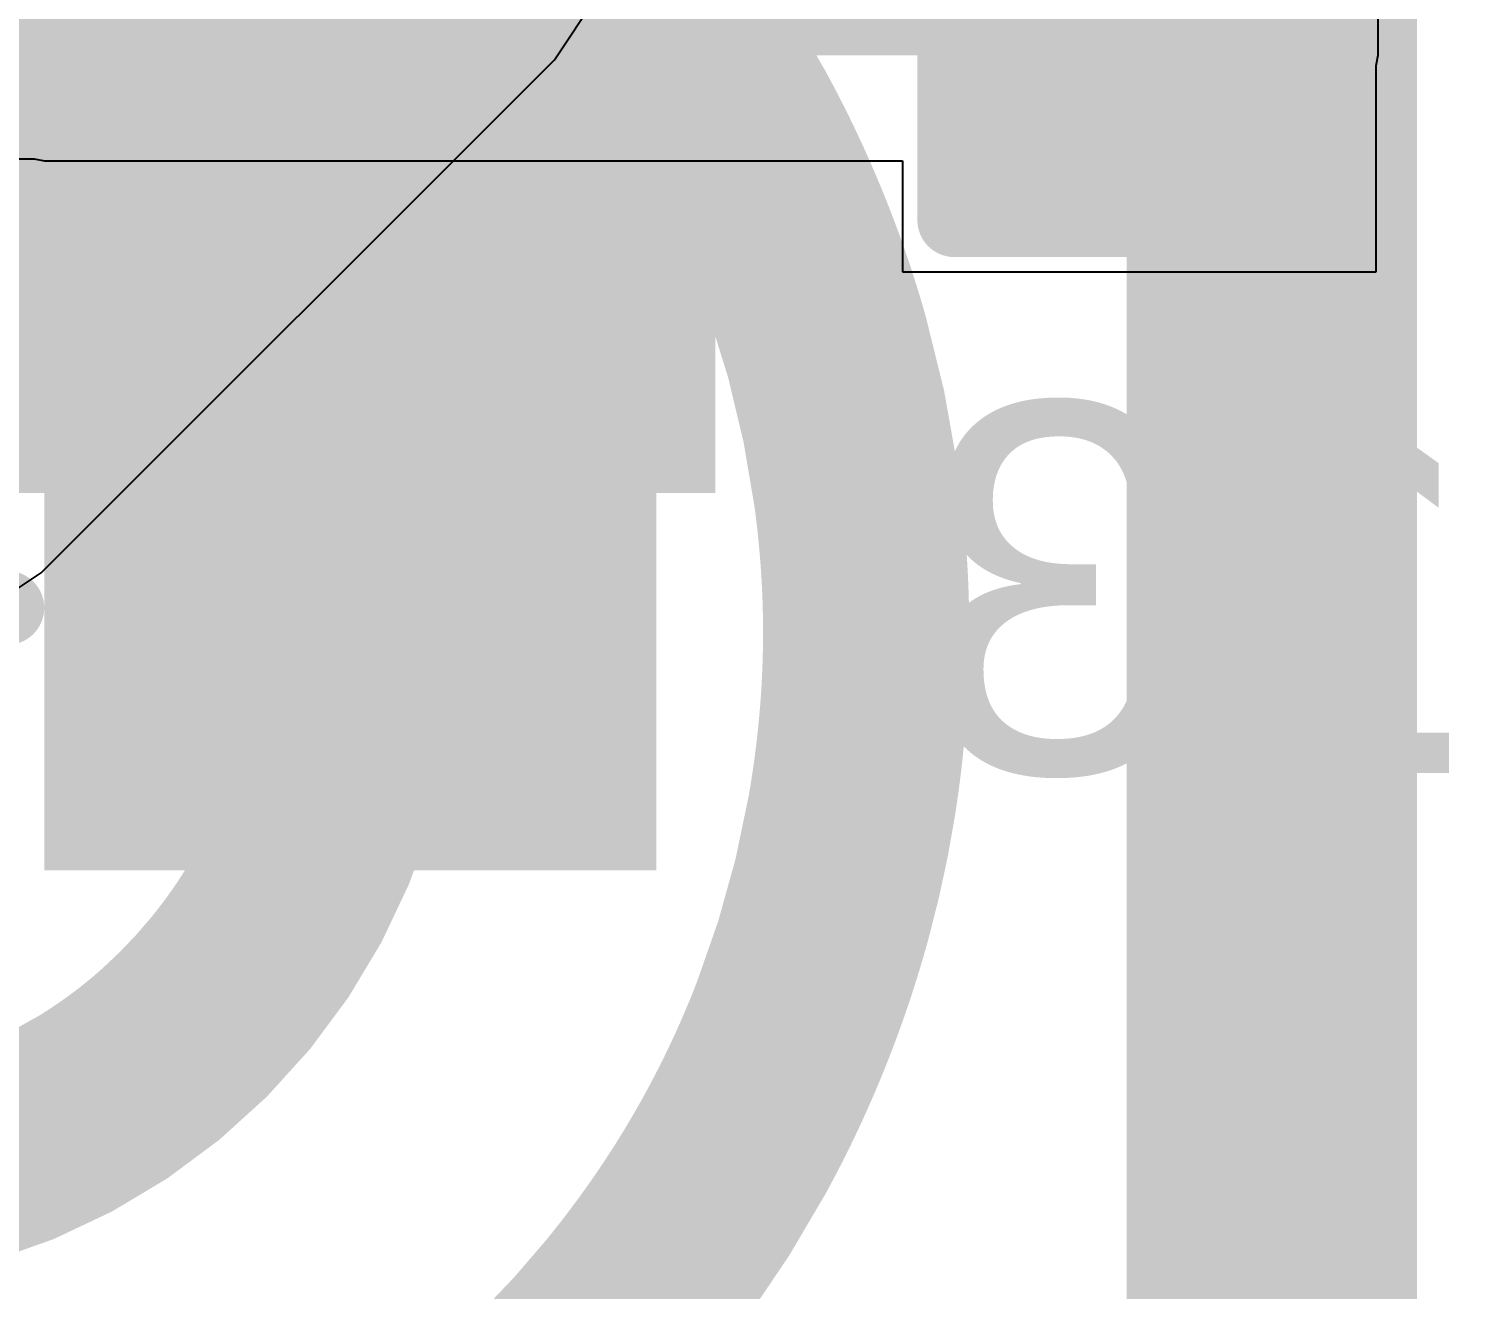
# Model space of a CAD drawing. Header units: inches. Extents: x -1.1 to 11.7, y -0.3 to 2.8.
# Drawn here: x 0.1925 to 0.2898, y 0.3099 to 0.3951 of the extents above; entities that cross this region are included whole.
import ezdxf

# ---------------------------------------------------------------- set-up
doc = ezdxf.new("R2010")
doc.units = ezdxf.units.IN
doc.header["$MEASUREMENT"] = 0
for name, color, linetype in [('Bottom Layer', 5, 'Continuous'), ('Bottom Overlay', 54, 'Continuous'), ('Bottom Paste', 16, 'Continuous'), ('Bottom Solder', 6, 'Continuous'), ('Dimensions', 6, 'Continuous'), ('Drill Drawing', 1, 'Continuous'), ('Top Layer', 1, 'Continuous'), ('Top Overlay', 2, 'Continuous'), ('Via Holes', 16, 'Continuous')]:
    doc.layers.add(name, color=color, linetype=linetype)
doc.styles.add('Arial', font='', dxfattribs={"height": 0.2})
doc.styles.get('Arial').set_extended_font_data('Arial')

# ---------------------------------------------------------------- blocks, each defined once
blk = doc.blocks.new('C___0402_B_19')
at = {"layer": 'Bottom Layer'}
for points in [[(-0.0095, 0.0125), (-0.0095, -0.0125), (-0.0275, -0.0125), (-0.0275, 0.0125)], [(0.0275, 0.0125), (0.0275, -0.0125), (0.0095, -0.0125), (0.0095, 0.0125)]]:
    blk.add_hatch(color=5, dxfattribs=at).paths.add_polyline_path(points)
at = {"layer": 'Bottom Paste'}
for points in [[(-0.0095, 0.0125), (-0.0095, -0.0125), (-0.0275, -0.0125), (-0.0275, 0.0125)], [(0.0275, 0.0125), (0.0275, -0.0125), (0.0095, -0.0125), (0.0095, 0.0125)]]:
    blk.add_hatch(color=16, dxfattribs=at).paths.add_polyline_path(points)
at = {"layer": 'Bottom Solder'}
for points in [[(-0.007138, 0.014862), (-0.007138, -0.014862), (-0.029862, -0.014862), (-0.029862, 0.014862)], [(0.029862, 0.014862), (0.029862, -0.014862), (0.007138, -0.014862), (0.007138, 0.014862)]]:
    blk.add_hatch(color=6, dxfattribs=at).paths.add_polyline_path(points)
at = {"layer": 'Bottom Overlay'}
for points in [[(-0.011, 0.016, 0.005, 0.005, 0), (-0.031, 0.016, 0.005, 0.005, 0)], [(-0.031, 0.016, 0.005, 0.005, 0), (-0.031, -0.016, 0.005, 0.005, 0)], [(0.031, 0.016, 0.005, 0.005, 0), (0.011, 0.016, 0.005, 0.005, 0)], [(0.031, 0.016, 0.005, 0.005, 0), (0.031, -0.016, 0.005, 0.005, 0)], [(-0.011, -0.016, 0.005, 0.005, 0), (-0.031, -0.016, 0.005, 0.005, 0)], [(0.031, -0.016, 0.005, 0.005, 0), (0.011, -0.016, 0.005, 0.005, 0)]]:
    blk.add_lwpolyline(points, format="xyseb", dxfattribs=at)
for points in [[(-0.03225, 0.016, 0.0025, 0.0025, 1), (-0.02975, 0.016, 0.0025, 0.0025, 1)], [(-0.03225, 0.016, 0.0025, 0.0025, 1), (-0.02975, 0.016, 0.0025, 0.0025, 1)], [(-0.01225, 0.016, 0.0025, 0.0025, 1), (-0.00975, 0.016, 0.0025, 0.0025, 1)], [(0.00975, 0.016, 0.0025, 0.0025, 1), (0.01225, 0.016, 0.0025, 0.0025, 1)], [(0.02975, 0.016, 0.0025, 0.0025, 1), (0.03225, 0.016, 0.0025, 0.0025, 1)], [(0.02975, 0.016, 0.0025, 0.0025, 1), (0.03225, 0.016, 0.0025, 0.0025, 1)], [(-0.03225, -0.016, 0.0025, 0.0025, 1), (-0.02975, -0.016, 0.0025, 0.0025, 1)], [(-0.03225, -0.016, 0.0025, 0.0025, 1), (-0.02975, -0.016, 0.0025, 0.0025, 1)], [(-0.01225, -0.016, 0.0025, 0.0025, 1), (-0.00975, -0.016, 0.0025, 0.0025, 1)], [(0.00975, -0.016, 0.0025, 0.0025, 1), (0.01225, -0.016, 0.0025, 0.0025, 1)], [(0.02975, -0.016, 0.0025, 0.0025, 1), (0.03225, -0.016, 0.0025, 0.0025, 1)], [(0.02975, -0.016, 0.0025, 0.0025, 1), (0.03225, -0.016, 0.0025, 0.0025, 1)]]:
    blk.add_lwpolyline(points, format="xyseb", close=True, dxfattribs=at)
blk = doc.blocks.new('TC_0522C_1_7_260G__24')
at = {"layer": 'Top Overlay'}
blk.add_lwpolyline([(-0.107, -0.054, 0.005, 0.005, 0), (-0.107, 0.055, 0.005, 0.005, 0)], format="xyseb", dxfattribs=at)
blk = doc.blocks.new('TSOT_23_8_B_29')
at = {"layer": 'Bottom Layer'}
for points in [[(-0.030512, 0.029528), (-0.07185, 0.029528), (-0.07185, 0.047244), (-0.030512, 0.047244)], [(-0.030512, 0.003937), (-0.07185, 0.003937), (-0.07185, 0.021653), (-0.030512, 0.021653)]]:
    blk.add_hatch(color=5, dxfattribs=at).paths.add_polyline_path(points)
at = {"layer": 'Bottom Paste'}
for points in [[(-0.030512, 0.029528), (-0.07185, 0.029528), (-0.07185, 0.047244), (-0.030512, 0.047244)], [(-0.030512, 0.003937), (-0.07185, 0.003937), (-0.07185, 0.021653), (-0.030512, 0.021653)]]:
    blk.add_hatch(color=16, dxfattribs=at).paths.add_polyline_path(points)
at = {"layer": 'Bottom Solder'}
for points in [[(-0.026512, 0.025528), (-0.07585, 0.025528), (-0.07585, 0.051244), (-0.026512, 0.051244)], [(-0.026512, -0.000063), (-0.07585, -0.000063), (-0.07585, 0.025653), (-0.026512, 0.025653)]]:
    blk.add_hatch(color=6, dxfattribs=at).paths.add_polyline_path(points)
at = {"layer": 'Bottom Overlay'}
blk.add_lwpolyline([(0.03, 0.059, 0.005, 0.005, 0), (-0.028, 0.059, 0.005, 0.005, 0)], format="xyseb", dxfattribs=at)
blk.add_lwpolyline([(-0.02925, 0.059, 0.0025, 0.0025, 1), (-0.02675, 0.059, 0.0025, 0.0025, 1)], format="xyseb", close=True, dxfattribs=at)

msp = doc.modelspace()

# ---------------------------------------------------------------- hatches: boundary and pattern name
at = {"layer": 'Bottom Layer'}
for points in [[(0.193512, 0.393346), (0.2765, 0.393346), (0.2765, 0.411063), (0.193512, 0.411063)], [(0.193512, 0.338256), (0.23485, 0.338256), (0.23485, 0.385472), (0.193512, 0.385472)]]:
    msp.add_hatch(color=5, dxfattribs=at).paths.add_polyline_path(points)
h = msp.add_hatch(color=5, dxfattribs=at)
edge = h.paths.add_edge_path()
edge.add_arc((0.214798, 0.352362), 0.011811, 0, 360)
at = {"layer": 'Top Layer'}
h = msp.add_hatch(color=1, dxfattribs=at)
edge = h.paths.add_edge_path()
edge.add_arc((0.214798, 0.352362), 0.011811, 0, 360)
at = {"layer": 'Via Holes'}
h = msp.add_hatch(color=7, dxfattribs=at)
edge = h.paths.add_edge_path()
edge.add_arc((0.214798, 0.352362), 0.005906, 0, 360)

# ---------------------------------------------------------------- linework, layer by layer
at = {"layer": 'Bottom Layer'}
for p, q in [((0.283637, 0.393346), (0.283637, 0.411063)), ((0.2835, 0.392657), (0.283637, 0.393346)), ((0.2835, 0.378705), (0.2835, 0.392657)), ((0.186512, 0.386347), (0.192822, 0.386347)), ((0.192822, 0.386347), (0.193512, 0.386209)), ((0.193512, 0.386209), (0.2515, 0.386209)), ((0.2515, 0.386209), (0.2515, 0.378705)), ((0.2515, 0.378705), (0.2835, 0.378705))]:
    msp.add_line(p, q, dxfattribs=at)
at = {"layer": 'Dimensions'}
for points in [[(0.177165, 0.426207, 0.01, 0.01, -1), (0.177165, 0.282455, 0.01, 0.01, 0)], [(0.224744, 0.40554, 0.01, 0.01, -0.060138), (0.235671, 0.392588, 0.01, 0.01, 0)], [(0.271653, 0.30315, 0.01, 0.01, 0), (0.271653, 0.405512, 0.01, 0.01, 0)], [(0.277559, 0.30315, 0.01, 0.01, 0), (0.277559, 0.405512, 0.01, 0.01, 0)], [(0.234876, 0.400419, 0.01, 0.01, -0.014035), (0.237337, 0.397164, 0.01, 0.01, 0)], [(0.237337, 0.397164, 0.01, 0.01, -0.029802), (0.241919, 0.389851, 0.01, 0.01, 0)], [(0.177165, 0.393701, 0.01, 0.01, -1), (0.177165, 0.314961, 0.01, 0.01, 0)], [(0.235671, 0.392588, 0.01, 0.01, -0.013985), (0.237704, 0.389288, 0.01, 0.01, 0)], [(0.237704, 0.389289, 0.01, 0.01, -0.008572), (0.238849, 0.387229, 0.01, 0.01, 0)], [(0.241918, 0.389851, 0.01, 0.01, -0.008195), (0.243039, 0.387718, 0.01, 0.01, 0)], [(0.187086, 0.388346, 0.01, 0.01, -0.090271), (0.198425, 0.382677, 0.01, 0.01, 0)], [(0.243039, 0.387719, 0.01, 0.01, -0.00651), (0.243888, 0.385981, 0.01, 0.01, 0)], [(0.238849, 0.387228, 0.01, 0.01, 0), (0.239338, 0.386294, 0.01, 0.01, 0)], [(0.239338, 0.386294, 0.01, 0.01, 0), (0.239813, 0.385348, 0.01, 0.01, 0)], [(0.239813, 0.385348, 0.01, 0.01, -0.004908), (0.24039, 0.38415, 0.01, 0.01, 0)], [(0.243888, 0.385981, 0.01, 0.01, 0), (0.244397, 0.38488, 0.01, 0.01, 0)], [(0.244397, 0.38488, 0.01, 0.01, 0), (0.244498, 0.384656, 0.01, 0.01, 0)], [(0.244498, 0.384656, 0.01, 0.01, 0), (0.244599, 0.38443, 0.01, 0.01, 0)], [(0.244599, 0.38443, 0.01, 0.01, 0), (0.244699, 0.384203, 0.01, 0.01, 0)], [(0.24039, 0.38415, 0.01, 0.01, -0.004872), (0.240945, 0.382936, 0.01, 0.01, 0)], [(0.244699, 0.384203, 0.01, 0.01, 0), (0.2448, 0.383974, 0.01, 0.01, 0)], [(0.2448, 0.383974, 0.01, 0.01, 0), (0.244899, 0.383744, 0.01, 0.01, 0)], [(0.244899, 0.383744, 0.01, 0.01, 0), (0.244998, 0.383515, 0.01, 0.01, 0)], [(0.244998, 0.383515, 0.01, 0.01, 0), (0.245383, 0.382603, 0.01, 0.01, 0)], [(0.198425, 0.382677, 0.01, 0.01, -0.004979), (0.198968, 0.382261, 0.01, 0.01, 0)], [(0.240945, 0.382936, 0.01, 0.01, -0.005807), (0.241582, 0.381459, 0.01, 0.01, 0)], [(0.245383, 0.382603, 0.01, 0.01, 0), (0.245475, 0.382379, 0.01, 0.01, 0)], [(0.198968, 0.382261, 0.01, 0.01, -0.005804), (0.199598, 0.381757, 0.01, 0.01, 0)], [(0.199598, 0.381757, 0.01, 0.01, -0.006641), (0.200312, 0.381156, 0.01, 0.01, 0)], [(0.241582, 0.381458, 0.01, 0.01, -0.006732), (0.242286, 0.379708, 0.01, 0.01, 0)], [(0.245475, 0.382379, 0.01, 0.01, 0), (0.245566, 0.382158, 0.01, 0.01, 0)], [(0.245566, 0.382158, 0.01, 0.01, 0), (0.245655, 0.381939, 0.01, 0.01, 0)], [(0.245655, 0.381939, 0.01, 0.01, 0), (0.245741, 0.381724, 0.01, 0.01, 0)], [(0.245741, 0.381724, 0.01, 0.01, 0), (0.245825, 0.381513, 0.01, 0.01, 0)], [(0.245825, 0.381513, 0.01, 0.01, 0), (0.245908, 0.381303, 0.01, 0.01, 0)], [(0.200312, 0.381156, 0.01, 0.01, -0.009168), (0.201281, 0.380286, 0.01, 0.01, 0)], [(0.245908, 0.381303, 0.01, 0.01, -0.006714), (0.246621, 0.379413, 0.01, 0.01, 0)], [(0.201281, 0.380286, 0.01, 0.01, -0.060138), (0.206819, 0.373722, 0.01, 0.01, 0)], [(0.242286, 0.379708, 0.01, 0.01, -0.008609), (0.243127, 0.377417, 0.01, 0.01, 0)], [(0.246621, 0.379413, 0.01, 0.01, -0.00751), (0.247351, 0.3773, 0.01, 0.01, 0)], [(0.243127, 0.377417, 0.01, 0.01, -0.049987), (0.24645, 0.363508, 0.01, 0.01, 0)], [(0.247351, 0.3773, 0.01, 0.01, -0.010584), (0.248261, 0.374319, 0.01, 0.01, 0)], [(0.206819, 0.373722, 0.01, 0.01, -0.013985), (0.20785, 0.372049, 0.01, 0.01, 0)], [(0.248261, 0.374319, 0.01, 0.01, -0.049473), (0.250784, 0.360144, 0.01, 0.01, 0)], [(0.20785, 0.372049, 0.01, 0.01, -0.008572), (0.20843, 0.371005, 0.01, 0.01, 0)], [(0.20843, 0.371005, 0.01, 0.01, 0), (0.208678, 0.370531, 0.01, 0.01, 0)], [(0.208678, 0.370531, 0.01, 0.01, 0), (0.208919, 0.370052, 0.01, 0.01, 0)], [(0.208919, 0.370052, 0.01, 0.01, -0.004908), (0.209211, 0.369445, 0.01, 0.01, 0)], [(0.209211, 0.369445, 0.01, 0.01, -0.004872), (0.209492, 0.368829, 0.01, 0.01, 0)], [(0.209492, 0.36883, 0.01, 0.01, -0.005807), (0.209815, 0.368081, 0.01, 0.01, 0)], [(0.209815, 0.368081, 0.01, 0.01, -0.006732), (0.210172, 0.367193, 0.01, 0.01, 0)], [(0.210172, 0.367193, 0.01, 0.01, -0.008609), (0.210598, 0.366032, 0.01, 0.01, 0)], [(0.210598, 0.366032, 0.01, 0.01, -0.049987), (0.212283, 0.358982, 0.01, 0.01, 0)], [(0.24645, 0.363508, 0.01, 0.01, -0.007944), (0.246713, 0.361297, 0.01, 0.01, 0)], [(0.246713, 0.361297, 0.01, 0.01, -0.007042), (0.246885, 0.359354, 0.01, 0.01, 0)], [(0.250784, 0.360144, 0.01, 0.01, -0.007492), (0.250924, 0.357917, 0.01, 0.01, 0)], [(0.246885, 0.359354, 0.01, 0.01, -0.006111), (0.246989, 0.357683, 0.01, 0.01, 0)], [(0.212283, 0.358982, 0.01, 0.01, -0.007944), (0.212416, 0.357862, 0.01, 0.01, 0)], [(0.212416, 0.357862, 0.01, 0.01, -0.007042), (0.212503, 0.356877, 0.01, 0.01, 0)], [(0.246989, 0.357683, 0.01, 0.01, -0.006187), (0.247052, 0.356008, 0.01, 0.01, 0)], [(0.250924, 0.357917, 0.01, 0.01, -0.006695), (0.250993, 0.355903, 0.01, 0.01, 0)], [(0.212503, 0.356877, 0.01, 0.01, -0.006111), (0.212556, 0.35603, 0.01, 0.01, 0)], [(0.212556, 0.35603, 0.01, 0.01, -0.006187), (0.212588, 0.355181, 0.01, 0.01, 0)], [(0.212588, 0.355181, 0.01, 0.01, -0.005218), (0.212598, 0.354473, 0.01, 0.01, 0)], [(0.247052, 0.356008, 0.01, 0.01, -0.005218), (0.247072, 0.35461, 0.01, 0.01, 0)], [(0.250993, 0.355903, 0.01, 0.01, -0.014064), (0.250963, 0.351639, 0.01, 0.01, 0)], [(0.212598, 0.354473, 0.01, 0.01, -0.007321), (0.212588, 0.353481, 0.01, 0.01, 0)], [(0.247073, 0.35461, 0.01, 0.01, -0.007321), (0.247052, 0.352654, 0.01, 0.01, 0)], [(0.212588, 0.353481, 0.01, 0.01, -0.006187), (0.212556, 0.352632, 0.01, 0.01, 0)], [(0.212556, 0.352632, 0.01, 0.01, -0.006111), (0.212503, 0.351785, 0.01, 0.01, 0)], [(0.247052, 0.352654, 0.01, 0.01, -0.006187), (0.246989, 0.350979, 0.01, 0.01, 0)], [(0.212503, 0.351785, 0.01, 0.01, -0.007042), (0.212416, 0.3508, 0.01, 0.01, 0)], [(0.250963, 0.351639, 0.01, 0.01, -0.006749), (0.250865, 0.349632, 0.01, 0.01, 0)], [(0.212416, 0.3508, 0.01, 0.01, -0.007944), (0.212283, 0.349679, 0.01, 0.01, 0)], [(0.246989, 0.350979, 0.01, 0.01, -0.006111), (0.246885, 0.349308, 0.01, 0.01, 0)], [(0.212283, 0.349679, 0.01, 0.01, -0.009798), (0.212067, 0.348288, 0.01, 0.01, 0)], [(0.250865, 0.349632, 0.01, 0.01, -0.008307), (0.250672, 0.347192, 0.01, 0.01, 0)], [(0.246885, 0.349308, 0.01, 0.01, -0.007042), (0.246713, 0.347364, 0.01, 0.01, 0)], [(0.212067, 0.348288, 0.01, 0.01, -0.048797), (0.210172, 0.341468, 0.01, 0.01, 0)], [(0.246713, 0.347364, 0.01, 0.01, -0.007944), (0.24645, 0.345153, 0.01, 0.01, 0)], [(0.250672, 0.347192, 0.01, 0.01, -0.015215), (0.250115, 0.342793, 0.01, 0.01, 0)], [(0.24645, 0.345153, 0.01, 0.01, -0.009798), (0.246025, 0.342409, 0.01, 0.01, 0)], [(0.250115, 0.342793, 0.01, 0.01, -0.027443), (0.248442, 0.334997, 0.01, 0.01, 0)], [(0.246025, 0.342409, 0.01, 0.01, -0.048797), (0.242286, 0.328954, 0.01, 0.01, 0)], [(0.209815, 0.340581, 0.01, 0.01, -0.005807), (0.209492, 0.339832, 0.01, 0.01, 0)], [(0.210172, 0.341468, 0.01, 0.01, -0.006732), (0.209815, 0.340581, 0.01, 0.01, 0)], [(0.209492, 0.339832, 0.01, 0.01, -0.004872), (0.209211, 0.339217, 0.01, 0.01, 0)], [(0.208678, 0.33813, 0.01, 0.01, 0), (0.208919, 0.33861, 0.01, 0.01, 0)], [(0.209211, 0.339217, 0.01, 0.01, -0.004908), (0.208919, 0.33861, 0.01, 0.01, 0)], [(0.20843, 0.337656, 0.01, 0.01, -0.015145), (0.207378, 0.335821, 0.01, 0.01, 0)], [(0.20843, 0.337656, 0.01, 0.01, 0), (0.208678, 0.33813, 0.01, 0.01, 0)], [(0.207378, 0.335821, 0.01, 0.01, -0.01472), (0.206239, 0.334083, 0.01, 0.01, 0)], [(0.248442, 0.334997, 0.01, 0.01, -0.008306), (0.247759, 0.332647, 0.01, 0.01, 0)], [(0.206239, 0.334083, 0.01, 0.01, -0.018719), (0.204629, 0.331952, 0.01, 0.01, 0)], [(0.204629, 0.331952, 0.01, 0.01, -0.039139), (0.200754, 0.327895, 0.01, 0.01, 0)], [(0.247759, 0.332647, 0.01, 0.01, -0.006748), (0.247141, 0.330734, 0.01, 0.01, 0)], [(0.246778, 0.329687, 0.01, 0.01, 0), (0.246851, 0.329894, 0.01, 0.01, 0)], [(0.246851, 0.329894, 0.01, 0.01, 0), (0.246923, 0.330102, 0.01, 0.01, 0)], [(0.246923, 0.330102, 0.01, 0.01, 0), (0.246996, 0.330311, 0.01, 0.01, 0)], [(0.246996, 0.330311, 0.01, 0.01, 0), (0.247141, 0.330734, 0.01, 0.01, 0)], [(0.242286, 0.328954, 0.01, 0.01, -0.006732), (0.241582, 0.327203, 0.01, 0.01, 0)], [(0.246327, 0.32845, 0.01, 0.01, 0), (0.246557, 0.329071, 0.01, 0.01, 0)], [(0.246557, 0.329071, 0.01, 0.01, 0), (0.246631, 0.329276, 0.01, 0.01, 0)], [(0.246631, 0.329276, 0.01, 0.01, 0), (0.246705, 0.329482, 0.01, 0.01, 0)], [(0.246705, 0.329482, 0.01, 0.01, 0), (0.246778, 0.329687, 0.01, 0.01, 0)], [(0.246085, 0.327813, 0.01, 0.01, 0), (0.246167, 0.328028, 0.01, 0.01, 0)], [(0.246167, 0.328028, 0.01, 0.01, 0), (0.246248, 0.32824, 0.01, 0.01, 0)], [(0.246248, 0.32824, 0.01, 0.01, 0), (0.246327, 0.32845, 0.01, 0.01, 0)], [(0.199956, 0.327201, 0.01, 0.01, -0.005806), (0.199329, 0.326686, 0.01, 0.01, 0)], [(0.200754, 0.327895, 0.01, 0.01, -0.007483), (0.199956, 0.327201, 0.01, 0.01, 0)], [(0.241582, 0.327203, 0.01, 0.01, -0.005807), (0.240945, 0.325725, 0.01, 0.01, 0)], [(0.245735, 0.326922, 0.01, 0.01, -0.005632), (0.245085, 0.325345, 0.01, 0.01, 0)], [(0.245735, 0.326922, 0.01, 0.01, 0), (0.245825, 0.327149, 0.01, 0.01, 0)], [(0.245825, 0.327149, 0.01, 0.01, 0), (0.245914, 0.327374, 0.01, 0.01, 0)], [(0.245914, 0.327374, 0.01, 0.01, 0), (0.246, 0.327595, 0.01, 0.01, 0)], [(0.246, 0.327595, 0.01, 0.01, 0), (0.246085, 0.327813, 0.01, 0.01, 0)], [(0.198425, 0.325984, 0.01, 0.01, -0.021832), (0.195868, 0.324235, 0.01, 0.01, 0)], [(0.198425, 0.325984, 0.01, 0.01, 0), (0.198788, 0.32626, 0.01, 0.01, 0)], [(0.199329, 0.326686, 0.01, 0.01, -0.004976), (0.198787, 0.32626, 0.01, 0.01, 0)], [(0.240945, 0.325725, 0.01, 0.01, -0.004872), (0.24039, 0.324511, 0.01, 0.01, 0)], [(0.245085, 0.325345, 0.01, 0.01, -0.006481), (0.244301, 0.323568, 0.01, 0.01, 0)], [(0.195868, 0.324235, 0.01, 0.01, -0.068203), (0.187087, 0.320315, 0.01, 0.01, 0)], [(0.24039, 0.324511, 0.01, 0.01, -0.004908), (0.239813, 0.323314, 0.01, 0.01, 0)], [(0.239338, 0.322368, 0.01, 0.01, 0), (0.239813, 0.323314, 0.01, 0.01, 0)], [(0.244301, 0.323568, 0.01, 0.01, -0.00734), (0.243368, 0.321601, 0.01, 0.01, 0)], [(0.238849, 0.321433, 0.01, 0.01, 0), (0.239338, 0.322368, 0.01, 0.01, 0)], [(0.238849, 0.321433, 0.01, 0.01, -0.015145), (0.236774, 0.317812, 0.01, 0.01, 0)], [(0.243368, 0.321601, 0.01, 0.01, -0.010674), (0.241924, 0.318822, 0.01, 0.01, 0)], [(0.241924, 0.318822, 0.01, 0.01, -0.04711), (0.23427, 0.3075, 0.01, 0.01, 0)], [(0.236774, 0.317812, 0.01, 0.01, -0.01472), (0.234527, 0.314383, 0.01, 0.01, 0)], [(0.234527, 0.314383, 0.01, 0.01, -0.018719), (0.231351, 0.310178, 0.01, 0.01, 0)], [(0.231351, 0.310178, 0.01, 0.01, -0.039139), (0.223705, 0.302173, 0.01, 0.01, 0)], [(0.23427, 0.3075, 0.01, 0.01, -0.008139), (0.232706, 0.305661, 0.01, 0.01, 0)], [(0.232706, 0.305661, 0.01, 0.01, -0.006463), (0.231407, 0.304221, 0.01, 0.01, 0)]]:
    msp.add_lwpolyline(points, format="xyseb", dxfattribs=at)
for points in [[(0.234837, 0.397164, 0.005, 0.005, 1), (0.239837, 0.397164, 0.005, 0.005, 1)], [(0.234837, 0.397164, 0.005, 0.005, 1), (0.239837, 0.397164, 0.005, 0.005, 1)], [(0.233171, 0.392588, 0.005, 0.005, 1), (0.238171, 0.392588, 0.005, 0.005, 1)], [(0.233171, 0.392588, 0.005, 0.005, 1), (0.238171, 0.392588, 0.005, 0.005, 1)], [(0.235204, 0.389289, 0.005, 0.005, 1), (0.240204, 0.389289, 0.005, 0.005, 1)], [(0.235204, 0.389288, 0.005, 0.005, 1), (0.240204, 0.389288, 0.005, 0.005, 1)], [(0.239418, 0.389851, 0.005, 0.005, 1), (0.244418, 0.389851, 0.005, 0.005, 1)], [(0.239419, 0.389851, 0.005, 0.005, 1), (0.244419, 0.389851, 0.005, 0.005, 1)], [(0.240539, 0.387719, 0.005, 0.005, 1), (0.245539, 0.387719, 0.005, 0.005, 1)], [(0.240539, 0.387718, 0.005, 0.005, 1), (0.245539, 0.387718, 0.005, 0.005, 1)], [(0.236349, 0.387229, 0.005, 0.005, 1), (0.241349, 0.387229, 0.005, 0.005, 1)], [(0.236349, 0.387228, 0.005, 0.005, 1), (0.241349, 0.387228, 0.005, 0.005, 1)], [(0.236838, 0.386294, 0.005, 0.005, 1), (0.241838, 0.386294, 0.005, 0.005, 1)], [(0.236838, 0.386294, 0.005, 0.005, 1), (0.241838, 0.386294, 0.005, 0.005, 1)], [(0.237313, 0.385348, 0.005, 0.005, 1), (0.242313, 0.385348, 0.005, 0.005, 1)], [(0.237313, 0.385348, 0.005, 0.005, 1), (0.242313, 0.385348, 0.005, 0.005, 1)], [(0.241388, 0.385981, 0.005, 0.005, 1), (0.246388, 0.385981, 0.005, 0.005, 1)], [(0.241388, 0.385981, 0.005, 0.005, 1), (0.246388, 0.385981, 0.005, 0.005, 1)], [(0.241897, 0.38488, 0.005, 0.005, 1), (0.246897, 0.38488, 0.005, 0.005, 1)], [(0.241897, 0.38488, 0.005, 0.005, 1), (0.246897, 0.38488, 0.005, 0.005, 1)], [(0.241998, 0.384656, 0.005, 0.005, 1), (0.246998, 0.384656, 0.005, 0.005, 1)], [(0.241998, 0.384656, 0.005, 0.005, 1), (0.246998, 0.384656, 0.005, 0.005, 1)], [(0.242099, 0.38443, 0.005, 0.005, 1), (0.247099, 0.38443, 0.005, 0.005, 1)], [(0.242099, 0.38443, 0.005, 0.005, 1), (0.247099, 0.38443, 0.005, 0.005, 1)], [(0.23789, 0.38415, 0.005, 0.005, 1), (0.24289, 0.38415, 0.005, 0.005, 1)], [(0.23789, 0.38415, 0.005, 0.005, 1), (0.24289, 0.38415, 0.005, 0.005, 1)], [(0.242199, 0.384203, 0.005, 0.005, 1), (0.247199, 0.384203, 0.005, 0.005, 1)], [(0.242199, 0.384203, 0.005, 0.005, 1), (0.247199, 0.384203, 0.005, 0.005, 1)], [(0.2423, 0.383974, 0.005, 0.005, 1), (0.2473, 0.383974, 0.005, 0.005, 1)], [(0.2423, 0.383974, 0.005, 0.005, 1), (0.2473, 0.383974, 0.005, 0.005, 1)], [(0.242399, 0.383744, 0.005, 0.005, 1), (0.247399, 0.383744, 0.005, 0.005, 1)], [(0.242399, 0.383744, 0.005, 0.005, 1), (0.247399, 0.383744, 0.005, 0.005, 1)], [(0.242498, 0.383515, 0.005, 0.005, 1), (0.247498, 0.383515, 0.005, 0.005, 1)], [(0.242498, 0.383515, 0.005, 0.005, 1), (0.247498, 0.383515, 0.005, 0.005, 1)], [(0.195925, 0.382677, 0.005, 0.005, 1), (0.200925, 0.382677, 0.005, 0.005, 1)], [(0.195925, 0.382677, 0.005, 0.005, 1), (0.200925, 0.382677, 0.005, 0.005, 1)], [(0.238445, 0.382936, 0.005, 0.005, 1), (0.243445, 0.382936, 0.005, 0.005, 1)], [(0.238445, 0.382936, 0.005, 0.005, 1), (0.243445, 0.382936, 0.005, 0.005, 1)], [(0.242883, 0.382603, 0.005, 0.005, 1), (0.247883, 0.382603, 0.005, 0.005, 1)], [(0.242883, 0.382603, 0.005, 0.005, 1), (0.247883, 0.382603, 0.005, 0.005, 1)], [(0.196468, 0.382261, 0.005, 0.005, 1), (0.201468, 0.382261, 0.005, 0.005, 1)], [(0.196468, 0.382261, 0.005, 0.005, 1), (0.201468, 0.382261, 0.005, 0.005, 1)], [(0.197098, 0.381757, 0.005, 0.005, 1), (0.202098, 0.381757, 0.005, 0.005, 1)], [(0.197098, 0.381757, 0.005, 0.005, 1), (0.202098, 0.381757, 0.005, 0.005, 1)], [(0.239082, 0.381459, 0.005, 0.005, 1), (0.244082, 0.381459, 0.005, 0.005, 1)], [(0.239082, 0.381458, 0.005, 0.005, 1), (0.244082, 0.381458, 0.005, 0.005, 1)], [(0.242975, 0.382379, 0.005, 0.005, 1), (0.247975, 0.382379, 0.005, 0.005, 1)], [(0.242975, 0.382379, 0.005, 0.005, 1), (0.247975, 0.382379, 0.005, 0.005, 1)], [(0.243066, 0.382158, 0.005, 0.005, 1), (0.248066, 0.382158, 0.005, 0.005, 1)], [(0.243066, 0.382158, 0.005, 0.005, 1), (0.248066, 0.382158, 0.005, 0.005, 1)], [(0.243155, 0.381939, 0.005, 0.005, 1), (0.248155, 0.381939, 0.005, 0.005, 1)], [(0.243155, 0.381939, 0.005, 0.005, 1), (0.248155, 0.381939, 0.005, 0.005, 1)], [(0.243241, 0.381724, 0.005, 0.005, 1), (0.248241, 0.381724, 0.005, 0.005, 1)], [(0.243241, 0.381724, 0.005, 0.005, 1), (0.248241, 0.381724, 0.005, 0.005, 1)], [(0.243325, 0.381513, 0.005, 0.005, 1), (0.248325, 0.381513, 0.005, 0.005, 1)], [(0.243325, 0.381513, 0.005, 0.005, 1), (0.248325, 0.381513, 0.005, 0.005, 1)], [(0.197812, 0.381156, 0.005, 0.005, 1), (0.202812, 0.381156, 0.005, 0.005, 1)], [(0.197812, 0.381156, 0.005, 0.005, 1), (0.202812, 0.381156, 0.005, 0.005, 1)], [(0.243408, 0.381303, 0.005, 0.005, 1), (0.248408, 0.381303, 0.005, 0.005, 1)], [(0.243408, 0.381303, 0.005, 0.005, 1), (0.248408, 0.381303, 0.005, 0.005, 1)], [(0.198781, 0.380286, 0.005, 0.005, 1), (0.203781, 0.380286, 0.005, 0.005, 1)], [(0.198781, 0.380286, 0.005, 0.005, 1), (0.203781, 0.380286, 0.005, 0.005, 1)], [(0.239786, 0.379708, 0.005, 0.005, 1), (0.244786, 0.379708, 0.005, 0.005, 1)], [(0.239786, 0.379708, 0.005, 0.005, 1), (0.244786, 0.379708, 0.005, 0.005, 1)], [(0.244121, 0.379413, 0.005, 0.005, 1), (0.249121, 0.379413, 0.005, 0.005, 1)], [(0.244121, 0.379413, 0.005, 0.005, 1), (0.249121, 0.379413, 0.005, 0.005, 1)], [(0.240627, 0.377417, 0.005, 0.005, 1), (0.245627, 0.377417, 0.005, 0.005, 1)], [(0.240627, 0.377417, 0.005, 0.005, 1), (0.245627, 0.377417, 0.005, 0.005, 1)], [(0.24485, 0.3773, 0.005, 0.005, 1), (0.249851, 0.3773, 0.005, 0.005, 1)], [(0.244851, 0.3773, 0.005, 0.005, 1), (0.249851, 0.3773, 0.005, 0.005, 1)], [(0.204319, 0.373722, 0.005, 0.005, 1), (0.209319, 0.373722, 0.005, 0.005, 1)], [(0.204319, 0.373722, 0.005, 0.005, 1), (0.209319, 0.373722, 0.005, 0.005, 1)], [(0.245761, 0.374319, 0.005, 0.005, 1), (0.250761, 0.374319, 0.005, 0.005, 1)], [(0.245761, 0.374319, 0.005, 0.005, 1), (0.250761, 0.374319, 0.005, 0.005, 1)], [(0.20535, 0.372049, 0.005, 0.005, 1), (0.21035, 0.372049, 0.005, 0.005, 1)], [(0.20535, 0.372049, 0.005, 0.005, 1), (0.21035, 0.372049, 0.005, 0.005, 1)], [(0.20593, 0.371005, 0.005, 0.005, 1), (0.21093, 0.371005, 0.005, 0.005, 1)], [(0.20593, 0.371005, 0.005, 0.005, 1), (0.21093, 0.371005, 0.005, 0.005, 1)], [(0.206178, 0.370531, 0.005, 0.005, 1), (0.211178, 0.370531, 0.005, 0.005, 1)], [(0.206178, 0.370531, 0.005, 0.005, 1), (0.211178, 0.370531, 0.005, 0.005, 1)], [(0.206419, 0.370052, 0.005, 0.005, 1), (0.211419, 0.370052, 0.005, 0.005, 1)], [(0.206419, 0.370052, 0.005, 0.005, 1), (0.211419, 0.370052, 0.005, 0.005, 1)], [(0.206711, 0.369445, 0.005, 0.005, 1), (0.211711, 0.369445, 0.005, 0.005, 1)], [(0.206711, 0.369445, 0.005, 0.005, 1), (0.211711, 0.369445, 0.005, 0.005, 1)], [(0.206992, 0.36883, 0.005, 0.005, 1), (0.211992, 0.36883, 0.005, 0.005, 1)], [(0.206992, 0.368829, 0.005, 0.005, 1), (0.211992, 0.368829, 0.005, 0.005, 1)], [(0.207315, 0.368081, 0.005, 0.005, 1), (0.212315, 0.368081, 0.005, 0.005, 1)], [(0.207315, 0.368081, 0.005, 0.005, 1), (0.212315, 0.368081, 0.005, 0.005, 1)], [(0.207672, 0.367193, 0.005, 0.005, 1), (0.212672, 0.367193, 0.005, 0.005, 1)], [(0.207672, 0.367193, 0.005, 0.005, 1), (0.212672, 0.367193, 0.005, 0.005, 1)], [(0.208098, 0.366032, 0.005, 0.005, 1), (0.213098, 0.366032, 0.005, 0.005, 1)], [(0.208098, 0.366032, 0.005, 0.005, 1), (0.213098, 0.366032, 0.005, 0.005, 1)], [(0.24395, 0.363508, 0.005, 0.005, 1), (0.24895, 0.363508, 0.005, 0.005, 1)], [(0.24395, 0.363508, 0.005, 0.005, 1), (0.24895, 0.363508, 0.005, 0.005, 1)], [(0.244213, 0.361297, 0.005, 0.005, 1), (0.249213, 0.361297, 0.005, 0.005, 1)], [(0.244213, 0.361297, 0.005, 0.005, 1), (0.249213, 0.361297, 0.005, 0.005, 1)], [(0.248284, 0.360144, 0.005, 0.005, 1), (0.253284, 0.360144, 0.005, 0.005, 1)], [(0.248284, 0.360144, 0.005, 0.005, 1), (0.253284, 0.360144, 0.005, 0.005, 1)], [(0.244385, 0.359354, 0.005, 0.005, 1), (0.249385, 0.359354, 0.005, 0.005, 1)], [(0.244385, 0.359354, 0.005, 0.005, 1), (0.249385, 0.359354, 0.005, 0.005, 1)], [(0.209783, 0.358982, 0.005, 0.005, 1), (0.214783, 0.358982, 0.005, 0.005, 1)], [(0.209783, 0.358982, 0.005, 0.005, 1), (0.214783, 0.358982, 0.005, 0.005, 1)], [(0.209916, 0.357862, 0.005, 0.005, 1), (0.214916, 0.357862, 0.005, 0.005, 1)], [(0.209916, 0.357862, 0.005, 0.005, 1), (0.214916, 0.357862, 0.005, 0.005, 1)], [(0.244489, 0.357683, 0.005, 0.005, 1), (0.249489, 0.357683, 0.005, 0.005, 1)], [(0.244489, 0.357683, 0.005, 0.005, 1), (0.249489, 0.357683, 0.005, 0.005, 1)], [(0.248424, 0.357917, 0.005, 0.005, 1), (0.253424, 0.357917, 0.005, 0.005, 1)], [(0.248424, 0.357917, 0.005, 0.005, 1), (0.253424, 0.357917, 0.005, 0.005, 1)], [(0.210003, 0.356877, 0.005, 0.005, 1), (0.215003, 0.356877, 0.005, 0.005, 1)], [(0.210003, 0.356877, 0.005, 0.005, 1), (0.215003, 0.356877, 0.005, 0.005, 1)], [(0.210056, 0.35603, 0.005, 0.005, 1), (0.215056, 0.35603, 0.005, 0.005, 1)], [(0.210056, 0.35603, 0.005, 0.005, 1), (0.215056, 0.35603, 0.005, 0.005, 1)], [(0.210088, 0.355181, 0.005, 0.005, 1), (0.215088, 0.355181, 0.005, 0.005, 1)], [(0.210088, 0.355181, 0.005, 0.005, 1), (0.215088, 0.355181, 0.005, 0.005, 1)], [(0.244552, 0.356008, 0.005, 0.005, 1), (0.249552, 0.356008, 0.005, 0.005, 1)], [(0.244552, 0.356008, 0.005, 0.005, 1), (0.249552, 0.356008, 0.005, 0.005, 1)], [(0.248493, 0.355903, 0.005, 0.005, 1), (0.253493, 0.355903, 0.005, 0.005, 1)], [(0.248493, 0.355903, 0.005, 0.005, 1), (0.253493, 0.355903, 0.005, 0.005, 1)], [(0.210098, 0.354473, 0.005, 0.005, 1), (0.215098, 0.354473, 0.005, 0.005, 1)], [(0.210098, 0.354473, 0.005, 0.005, 1), (0.215098, 0.354473, 0.005, 0.005, 1)], [(0.244572, 0.35461, 0.005, 0.005, 1), (0.249573, 0.35461, 0.005, 0.005, 1)], [(0.244572, 0.35461, 0.005, 0.005, 1), (0.249572, 0.35461, 0.005, 0.005, 1)], [(0.210088, 0.353481, 0.005, 0.005, 1), (0.215088, 0.353481, 0.005, 0.005, 1)], [(0.210088, 0.353481, 0.005, 0.005, 1), (0.215088, 0.353481, 0.005, 0.005, 1)], [(0.210056, 0.352632, 0.005, 0.005, 1), (0.215056, 0.352632, 0.005, 0.005, 1)], [(0.210056, 0.352632, 0.005, 0.005, 1), (0.215056, 0.352632, 0.005, 0.005, 1)], [(0.244552, 0.352654, 0.005, 0.005, 1), (0.249552, 0.352654, 0.005, 0.005, 1)], [(0.244552, 0.352654, 0.005, 0.005, 1), (0.249552, 0.352654, 0.005, 0.005, 1)], [(0.210003, 0.351785, 0.005, 0.005, 1), (0.215003, 0.351785, 0.005, 0.005, 1)], [(0.210003, 0.351785, 0.005, 0.005, 1), (0.215003, 0.351785, 0.005, 0.005, 1)], [(0.248463, 0.351639, 0.005, 0.005, 1), (0.253463, 0.351639, 0.005, 0.005, 1)], [(0.248463, 0.351639, 0.005, 0.005, 1), (0.253463, 0.351639, 0.005, 0.005, 1)], [(0.209916, 0.3508, 0.005, 0.005, 1), (0.214916, 0.3508, 0.005, 0.005, 1)], [(0.209916, 0.3508, 0.005, 0.005, 1), (0.214916, 0.3508, 0.005, 0.005, 1)], [(0.244489, 0.350979, 0.005, 0.005, 1), (0.249489, 0.350979, 0.005, 0.005, 1)], [(0.244489, 0.350979, 0.005, 0.005, 1), (0.249489, 0.350979, 0.005, 0.005, 1)], [(0.209783, 0.349679, 0.005, 0.005, 1), (0.214783, 0.349679, 0.005, 0.005, 1)], [(0.209783, 0.349679, 0.005, 0.005, 1), (0.214783, 0.349679, 0.005, 0.005, 1)], [(0.248365, 0.349632, 0.005, 0.005, 1), (0.253365, 0.349632, 0.005, 0.005, 1)], [(0.248365, 0.349632, 0.005, 0.005, 1), (0.253365, 0.349632, 0.005, 0.005, 1)], [(0.244385, 0.349308, 0.005, 0.005, 1), (0.249385, 0.349308, 0.005, 0.005, 1)], [(0.244385, 0.349308, 0.005, 0.005, 1), (0.249385, 0.349308, 0.005, 0.005, 1)], [(0.209567, 0.348288, 0.005, 0.005, 1), (0.214567, 0.348288, 0.005, 0.005, 1)], [(0.209567, 0.348288, 0.005, 0.005, 1), (0.214567, 0.348288, 0.005, 0.005, 1)], [(0.244213, 0.347364, 0.005, 0.005, 1), (0.249213, 0.347364, 0.005, 0.005, 1)], [(0.244213, 0.347364, 0.005, 0.005, 1), (0.249213, 0.347364, 0.005, 0.005, 1)], [(0.248172, 0.347192, 0.005, 0.005, 1), (0.253172, 0.347192, 0.005, 0.005, 1)], [(0.248172, 0.347192, 0.005, 0.005, 1), (0.253172, 0.347192, 0.005, 0.005, 1)], [(0.24395, 0.345153, 0.005, 0.005, 1), (0.24895, 0.345153, 0.005, 0.005, 1)], [(0.24395, 0.345153, 0.005, 0.005, 1), (0.24895, 0.345153, 0.005, 0.005, 1)], [(0.247615, 0.342793, 0.005, 0.005, 1), (0.252615, 0.342793, 0.005, 0.005, 1)], [(0.247615, 0.342793, 0.005, 0.005, 1), (0.252615, 0.342793, 0.005, 0.005, 1)], [(0.243525, 0.342409, 0.005, 0.005, 1), (0.248525, 0.342409, 0.005, 0.005, 1)], [(0.243525, 0.342409, 0.005, 0.005, 1), (0.248525, 0.342409, 0.005, 0.005, 1)], [(0.207315, 0.340581, 0.005, 0.005, 1), (0.212315, 0.340581, 0.005, 0.005, 1)], [(0.207315, 0.340581, 0.005, 0.005, 1), (0.212315, 0.340581, 0.005, 0.005, 1)], [(0.207672, 0.341468, 0.005, 0.005, 1), (0.212672, 0.341468, 0.005, 0.005, 1)], [(0.207672, 0.341468, 0.005, 0.005, 1), (0.212672, 0.341468, 0.005, 0.005, 1)], [(0.206992, 0.339832, 0.005, 0.005, 1), (0.211992, 0.339832, 0.005, 0.005, 1)], [(0.206992, 0.339832, 0.005, 0.005, 1), (0.211992, 0.339832, 0.005, 0.005, 1)], [(0.206419, 0.33861, 0.005, 0.005, 1), (0.211419, 0.33861, 0.005, 0.005, 1)], [(0.206419, 0.33861, 0.005, 0.005, 1), (0.211419, 0.33861, 0.005, 0.005, 1)], [(0.206711, 0.339217, 0.005, 0.005, 1), (0.211711, 0.339217, 0.005, 0.005, 1)], [(0.206711, 0.339217, 0.005, 0.005, 1), (0.211711, 0.339217, 0.005, 0.005, 1)], [(0.20593, 0.337656, 0.005, 0.005, 1), (0.21093, 0.337656, 0.005, 0.005, 1)], [(0.20593, 0.337656, 0.005, 0.005, 1), (0.21093, 0.337656, 0.005, 0.005, 1)], [(0.206178, 0.33813, 0.005, 0.005, 1), (0.211178, 0.33813, 0.005, 0.005, 1)], [(0.206178, 0.33813, 0.005, 0.005, 1), (0.211178, 0.33813, 0.005, 0.005, 1)], [(0.204878, 0.335821, 0.005, 0.005, 1), (0.209878, 0.335821, 0.005, 0.005, 1)], [(0.204878, 0.335821, 0.005, 0.005, 1), (0.209878, 0.335821, 0.005, 0.005, 1)], [(0.245942, 0.334997, 0.005, 0.005, 1), (0.250942, 0.334997, 0.005, 0.005, 1)], [(0.245942, 0.334997, 0.005, 0.005, 1), (0.250942, 0.334997, 0.005, 0.005, 1)], [(0.203739, 0.334083, 0.005, 0.005, 1), (0.208739, 0.334083, 0.005, 0.005, 1)], [(0.203739, 0.334083, 0.005, 0.005, 1), (0.208739, 0.334083, 0.005, 0.005, 1)], [(0.202129, 0.331952, 0.005, 0.005, 1), (0.207129, 0.331952, 0.005, 0.005, 1)], [(0.202129, 0.331952, 0.005, 0.005, 1), (0.207129, 0.331952, 0.005, 0.005, 1)], [(0.245259, 0.332647, 0.005, 0.005, 1), (0.250259, 0.332647, 0.005, 0.005, 1)], [(0.245259, 0.332647, 0.005, 0.005, 1), (0.250259, 0.332647, 0.005, 0.005, 1)], [(0.244351, 0.329894, 0.005, 0.005, 1), (0.249351, 0.329894, 0.005, 0.005, 1)], [(0.244351, 0.329894, 0.005, 0.005, 1), (0.249351, 0.329894, 0.005, 0.005, 1)], [(0.244423, 0.330102, 0.005, 0.005, 1), (0.249423, 0.330102, 0.005, 0.005, 1)], [(0.244423, 0.330102, 0.005, 0.005, 1), (0.249423, 0.330102, 0.005, 0.005, 1)], [(0.244496, 0.330311, 0.005, 0.005, 1), (0.249496, 0.330311, 0.005, 0.005, 1)], [(0.244496, 0.330311, 0.005, 0.005, 1), (0.249496, 0.330311, 0.005, 0.005, 1)], [(0.244641, 0.330734, 0.005, 0.005, 1), (0.249641, 0.330734, 0.005, 0.005, 1)], [(0.244641, 0.330734, 0.005, 0.005, 1), (0.249641, 0.330734, 0.005, 0.005, 1)], [(0.239786, 0.328954, 0.005, 0.005, 1), (0.244786, 0.328954, 0.005, 0.005, 1)], [(0.239786, 0.328954, 0.005, 0.005, 1), (0.244786, 0.328954, 0.005, 0.005, 1)], [(0.244057, 0.329071, 0.005, 0.005, 1), (0.249057, 0.329071, 0.005, 0.005, 1)], [(0.244057, 0.329071, 0.005, 0.005, 1), (0.249057, 0.329071, 0.005, 0.005, 1)], [(0.244131, 0.329276, 0.005, 0.005, 1), (0.249131, 0.329276, 0.005, 0.005, 1)], [(0.244131, 0.329276, 0.005, 0.005, 1), (0.249131, 0.329276, 0.005, 0.005, 1)], [(0.244205, 0.329482, 0.005, 0.005, 1), (0.249205, 0.329482, 0.005, 0.005, 1)], [(0.244205, 0.329482, 0.005, 0.005, 1), (0.249205, 0.329482, 0.005, 0.005, 1)], [(0.244278, 0.329687, 0.005, 0.005, 1), (0.249278, 0.329687, 0.005, 0.005, 1)], [(0.244278, 0.329687, 0.005, 0.005, 1), (0.249278, 0.329687, 0.005, 0.005, 1)], [(0.243667, 0.328028, 0.005, 0.005, 1), (0.248667, 0.328028, 0.005, 0.005, 1)], [(0.243667, 0.328028, 0.005, 0.005, 1), (0.248667, 0.328028, 0.005, 0.005, 1)], [(0.243748, 0.32824, 0.005, 0.005, 1), (0.248748, 0.32824, 0.005, 0.005, 1)], [(0.243748, 0.32824, 0.005, 0.005, 1), (0.248748, 0.32824, 0.005, 0.005, 1)], [(0.243827, 0.32845, 0.005, 0.005, 1), (0.248827, 0.32845, 0.005, 0.005, 1)], [(0.243827, 0.32845, 0.005, 0.005, 1), (0.248827, 0.32845, 0.005, 0.005, 1)], [(0.197456, 0.327201, 0.005, 0.005, 1), (0.202456, 0.327201, 0.005, 0.005, 1)], [(0.197456, 0.327201, 0.005, 0.005, 1), (0.202456, 0.327201, 0.005, 0.005, 1)], [(0.198254, 0.327895, 0.005, 0.005, 1), (0.203254, 0.327895, 0.005, 0.005, 1)], [(0.198254, 0.327895, 0.005, 0.005, 1), (0.203254, 0.327895, 0.005, 0.005, 1)], [(0.239082, 0.327203, 0.005, 0.005, 1), (0.244082, 0.327203, 0.005, 0.005, 1)], [(0.239082, 0.327203, 0.005, 0.005, 1), (0.244082, 0.327203, 0.005, 0.005, 1)], [(0.243235, 0.326922, 0.005, 0.005, 1), (0.248235, 0.326922, 0.005, 0.005, 1)], [(0.243235, 0.326922, 0.005, 0.005, 1), (0.248235, 0.326922, 0.005, 0.005, 1)], [(0.243325, 0.327149, 0.005, 0.005, 1), (0.248325, 0.327149, 0.005, 0.005, 1)], [(0.243325, 0.327149, 0.005, 0.005, 1), (0.248325, 0.327149, 0.005, 0.005, 1)], [(0.243414, 0.327374, 0.005, 0.005, 1), (0.248414, 0.327374, 0.005, 0.005, 1)], [(0.243414, 0.327374, 0.005, 0.005, 1), (0.248414, 0.327374, 0.005, 0.005, 1)], [(0.2435, 0.327595, 0.005, 0.005, 1), (0.2485, 0.327595, 0.005, 0.005, 1)], [(0.2435, 0.327595, 0.005, 0.005, 1), (0.2485, 0.327595, 0.005, 0.005, 1)], [(0.243585, 0.327813, 0.005, 0.005, 1), (0.248585, 0.327813, 0.005, 0.005, 1)], [(0.243585, 0.327813, 0.005, 0.005, 1), (0.248585, 0.327813, 0.005, 0.005, 1)], [(0.195925, 0.325984, 0.005, 0.005, 1), (0.200925, 0.325984, 0.005, 0.005, 1)], [(0.195925, 0.325984, 0.005, 0.005, 1), (0.200925, 0.325984, 0.005, 0.005, 1)], [(0.196287, 0.32626, 0.005, 0.005, 1), (0.201287, 0.32626, 0.005, 0.005, 1)], [(0.196288, 0.32626, 0.005, 0.005, 1), (0.201288, 0.32626, 0.005, 0.005, 1)], [(0.196829, 0.326686, 0.005, 0.005, 1), (0.201829, 0.326686, 0.005, 0.005, 1)], [(0.196829, 0.326686, 0.005, 0.005, 1), (0.201829, 0.326686, 0.005, 0.005, 1)], [(0.238445, 0.325725, 0.005, 0.005, 1), (0.243445, 0.325725, 0.005, 0.005, 1)], [(0.238445, 0.325725, 0.005, 0.005, 1), (0.243445, 0.325725, 0.005, 0.005, 1)], [(0.242585, 0.325345, 0.005, 0.005, 1), (0.247585, 0.325345, 0.005, 0.005, 1)], [(0.242585, 0.325345, 0.005, 0.005, 1), (0.247585, 0.325345, 0.005, 0.005, 1)], [(0.193368, 0.324235, 0.005, 0.005, 1), (0.198368, 0.324235, 0.005, 0.005, 1)], [(0.193368, 0.324235, 0.005, 0.005, 1), (0.198368, 0.324235, 0.005, 0.005, 1)], [(0.23789, 0.324511, 0.005, 0.005, 1), (0.24289, 0.324511, 0.005, 0.005, 1)], [(0.23789, 0.324511, 0.005, 0.005, 1), (0.24289, 0.324511, 0.005, 0.005, 1)], [(0.237313, 0.323314, 0.005, 0.005, 1), (0.242313, 0.323314, 0.005, 0.005, 1)], [(0.237313, 0.323314, 0.005, 0.005, 1), (0.242313, 0.323314, 0.005, 0.005, 1)], [(0.241801, 0.323568, 0.005, 0.005, 1), (0.246801, 0.323568, 0.005, 0.005, 1)], [(0.241801, 0.323568, 0.005, 0.005, 1), (0.246801, 0.323568, 0.005, 0.005, 1)], [(0.236838, 0.322368, 0.005, 0.005, 1), (0.241838, 0.322368, 0.005, 0.005, 1)], [(0.236838, 0.322368, 0.005, 0.005, 1), (0.241838, 0.322368, 0.005, 0.005, 1)], [(0.236349, 0.321433, 0.005, 0.005, 1), (0.241349, 0.321433, 0.005, 0.005, 1)], [(0.236349, 0.321433, 0.005, 0.005, 1), (0.241349, 0.321433, 0.005, 0.005, 1)], [(0.240868, 0.321601, 0.005, 0.005, 1), (0.245868, 0.321601, 0.005, 0.005, 1)], [(0.240868, 0.321601, 0.005, 0.005, 1), (0.245868, 0.321601, 0.005, 0.005, 1)], [(0.239425, 0.318822, 0.005, 0.005, 1), (0.244424, 0.318822, 0.005, 0.005, 1)], [(0.239425, 0.318822, 0.005, 0.005, 1), (0.244424, 0.318822, 0.005, 0.005, 1)], [(0.234274, 0.317812, 0.005, 0.005, 1), (0.239274, 0.317812, 0.005, 0.005, 1)], [(0.234274, 0.317812, 0.005, 0.005, 1), (0.239274, 0.317812, 0.005, 0.005, 1)], [(0.232027, 0.314383, 0.005, 0.005, 1), (0.237027, 0.314383, 0.005, 0.005, 1)], [(0.232027, 0.314383, 0.005, 0.005, 1), (0.237027, 0.314383, 0.005, 0.005, 1)], [(0.228851, 0.310178, 0.005, 0.005, 1), (0.233851, 0.310178, 0.005, 0.005, 1)], [(0.228851, 0.310178, 0.005, 0.005, 1), (0.233851, 0.310178, 0.005, 0.005, 1)], [(0.23177, 0.3075, 0.005, 0.005, 1), (0.23677, 0.3075, 0.005, 0.005, 1)], [(0.23177, 0.3075, 0.005, 0.005, 1), (0.23677, 0.3075, 0.005, 0.005, 1)], [(0.230206, 0.305661, 0.005, 0.005, 1), (0.235206, 0.305661, 0.005, 0.005, 1)], [(0.230206, 0.305661, 0.005, 0.005, 1), (0.235206, 0.305661, 0.005, 0.005, 1)]]:
    msp.add_lwpolyline(points, format="xyseb", close=True, dxfattribs=at)
at = {"layer": 'Drill Drawing'}
for points in [[(0.204798, 0.362362, 0.002, 0.002, 0), (0.224798, 0.362362, 0.002, 0.002, 0)], [(0.204798, 0.342362, 0.002, 0.002, 0), (0.204798, 0.362362, 0.002, 0.002, 0)], [(0.224798, 0.342362, 0.002, 0.002, 0), (0.224798, 0.362362, 0.002, 0.002, 0)], [(0.204798, 0.342362, 0.002, 0.002, 0), (0.224798, 0.342362, 0.002, 0.002, 0)]]:
    msp.add_lwpolyline(points, format="xyseb", dxfattribs=at)
for points in [[(0.204298, 0.362362, 0.001, 0.001, 1), (0.205298, 0.362362, 0.001, 0.001, 1)], [(0.204298, 0.362362, 0.001, 0.001, 1), (0.205298, 0.362362, 0.001, 0.001, 1)], [(0.224298, 0.362362, 0.001, 0.001, 1), (0.225298, 0.362362, 0.001, 0.001, 1)], [(0.224298, 0.362362, 0.001, 0.001, 1), (0.225298, 0.362362, 0.001, 0.001, 1)], [(0.204298, 0.342362, 0.001, 0.001, 1), (0.205298, 0.342362, 0.001, 0.001, 1)], [(0.204298, 0.342362, 0.001, 0.001, 1), (0.205298, 0.342362, 0.001, 0.001, 1)], [(0.224298, 0.342362, 0.001, 0.001, 1), (0.225298, 0.342362, 0.001, 0.001, 1)], [(0.224298, 0.342362, 0.001, 0.001, 1), (0.225298, 0.342362, 0.001, 0.001, 1)]]:
    msp.add_lwpolyline(points, format="xyseb", close=True, dxfattribs=at)
at = {"layer": 'Top Layer'}
for p, q in [((0.227969, 0.393049), (0.231174, 0.397846)), ((0.193288, 0.358368), (0.227969, 0.393049)), ((0.188492, 0.355164), (0.193288, 0.358368))]:
    msp.add_line(p, q, dxfattribs=at)
msp.add_lwpolyline([(0.182834, 0.368822, 0.015, 0.015, 0), (0.217516, 0.403503, 0.015, 0.015, 0)], format="xyseb", dxfattribs=at)

# ---------------------------------------------------------------- block references
at = {"rotation": 180}
for name, p in [('TSOT_23_8_B_29', (0.163, 0.415)), ('TC_0522C_1_7_260G__24', (0.176766, 0.354292)), ('C___0402_B_19', (0.286, 0.398205))]:
    msp.add_blockref(name, p, dxfattribs=at)

# ---------------------------------------------------------------- texts
at = {"layer": 'Bottom Overlay', "style": 'Arial', "text_generation_flag": 2}
msp.add_text('C13', height=0.025, dxfattribs=at).set_placement((0.316306, 0.344842))

doc.saveas('drawing.dxf')
